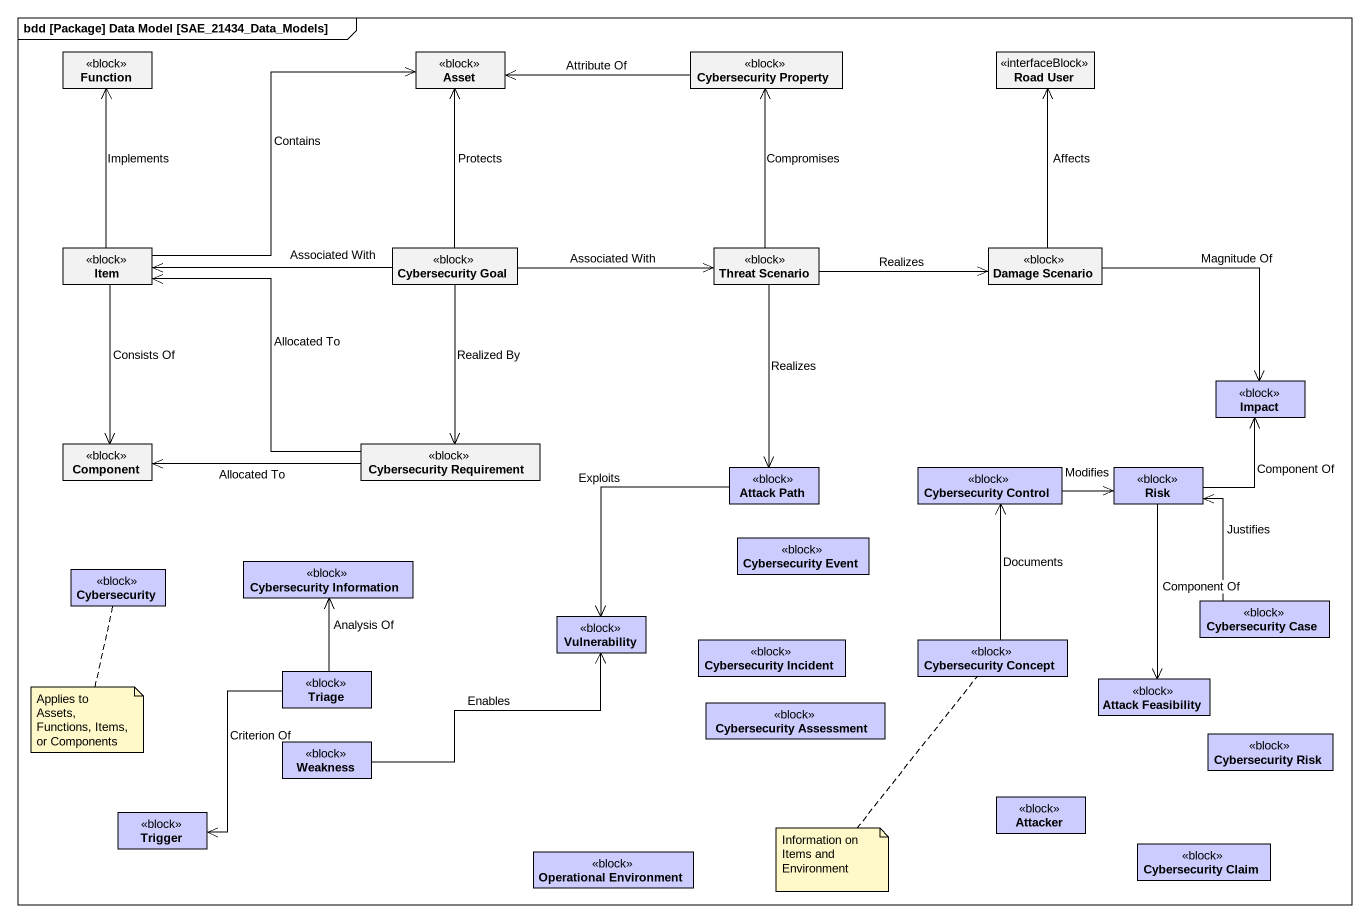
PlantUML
@startuml
mainframe bdd [Package] Data Model [SAE_21434_Data_Models]
hide circle
hide empty members
class Function <<block>>
class Asset <<block>>
class "Cybersecurity Property" as Cybersecurity_Property <<block>>
class "Road User" as Road_User <<interfaceBlock>>
class Item <<block>>
class "Cybersecurity Goal" as Cybersecurity_Goal <<block>>
class "Threat Scenario" as Threat_Scenario <<block>>
class "Damage Scenario" as Damage_Scenario <<block>>
class Impact <<block>> #CCCCFF
class "Component" as Component_ <<block>>
class "Cybersecurity Requirement" as Cybersecurity_Requirement <<block>>
class "Attack Path" as Attack_Path <<block>> #CCCCFF
class "Cybersecurity Control" as Cybersecurity_Control <<block>> #CCCCFF
class Risk <<block>> #CCCCFF
class "Cybersecurity Information" as Cybersecurity_Information <<block>> #CCCCFF
class "Cybersecurity Event" as Cybersecurity_Event <<block>> #CCCCFF
class Cybersecurity <<block>> #CCCCFF
class "Cybersecurity Case" as Cybersecurity_Case <<block>> #CCCCFF
class Vulnerability <<block>> #CCCCFF
class "Cybersecurity Incident" as Cybersecurity_Incident <<block>> #CCCCFF
class "Cybersecurity Concept" as Cybersecurity_Concept <<block>> #CCCCFF
class Triage <<block>> #CCCCFF
class "Cybersecurity Assessment" as Cybersecurity_Assessment <<block>> #CCCCFF
class "Attack Feasibility" as Attack_Feasibility <<block>> #CCCCFF
class Weakness <<block>> #CCCCFF
class "Cybersecurity Risk" as Cybersecurity_Risk <<block>> #CCCCFF
class Trigger <<block>> #CCCCFF
class Attacker <<block>> #CCCCFF
class "Operational Environment" as Operational_Environment <<block>> #CCCCFF
class "Cybersecurity Claim" as Cybersecurity_Claim <<block>> #CCCCFF
Cybersecurity_Property -left-> Asset : Attribute Of
Item -up-> Function : Implements
Item -right-> Asset : Contains
Item --> Component_ : Consists Of
Cybersecurity_Goal -up-> Asset : Protects
Cybersecurity_Goal -left-> Item : Associated With
Cybersecurity_Goal -right-> Threat_Scenario : Associated With
Cybersecurity_Goal --> Cybersecurity_Requirement : Realized By
Threat_Scenario -up-> Cybersecurity_Property : Compromises
Threat_Scenario -right-> Damage_Scenario : Realizes
Threat_Scenario --> Attack_Path : Realizes
Damage_Scenario -up-> Road_User : Affects
Damage_Scenario --> Impact : Magnitude Of
Cybersecurity_Requirement -left-> Item : Allocated To
Cybersecurity_Requirement -left-> Component_ : Allocated To
Attack_Path --> Vulnerability : Exploits
Cybersecurity_Control -right-> Risk : Modifies
Risk -up-> Impact : Component Of
Risk --> Attack_Feasibility : Component Of
Cybersecurity_Case -up-> Risk : Justifies
Cybersecurity_Concept -up-> Cybersecurity_Control : Documents
Triage -up-> Cybersecurity_Information : Analysis Of
Triage --> Trigger : Criterion Of
Weakness -right-> Vulnerability : Enables
note bottom of Cybersecurity : Applies to Assets, Functions, Items, or Components
note bottom of Cybersecurity_Concept : Information on Items and Environment
@enduml
